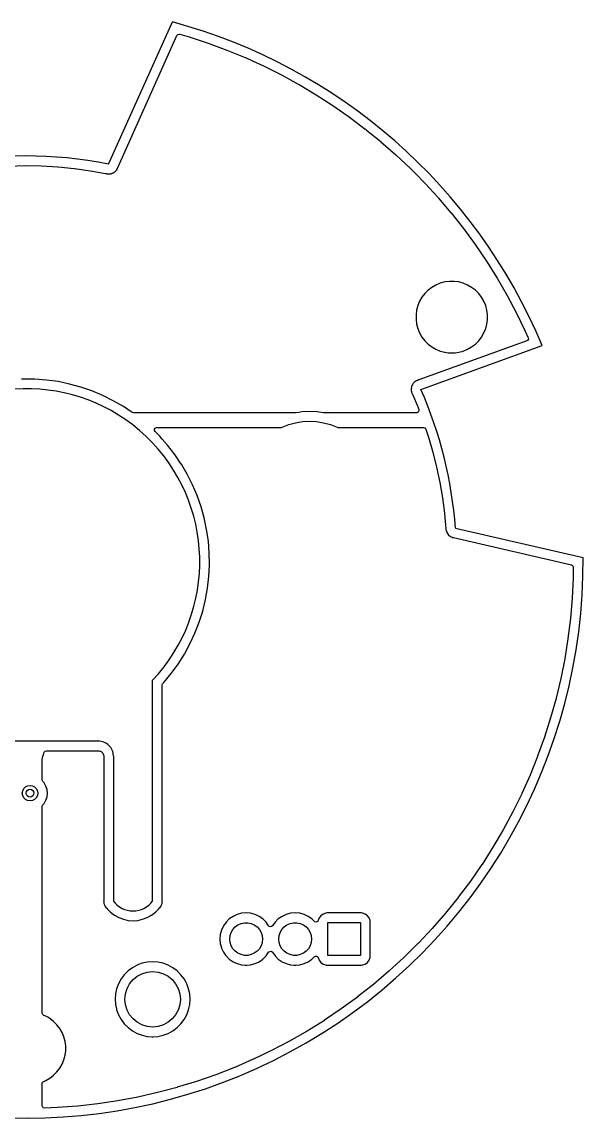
# Model space of a CAD drawing. Extents: x 120.6 to 178.3, y -99.9 to -43.1.
# Drawn here: x 149.2 to 178.3, y -99.9 to -43.1 of the extents above; entities that cross this region are included whole.
import ezdxf

# ---------------------------------------------------------------- set-up
doc = ezdxf.new("R2010")
doc.units = 0
doc.layers.add('BLACK', color=7, linetype='CONTINUOUS')

msp = doc.modelspace()

# ---------------------------------------------------------------- linework, layer by layer
at = {"layer": 'BLACK', "linetype": 'CONTINUOUS'}
for p, q in [((153.678164, -50.50628), (156.980164, -43.14028)), ((154.162919, -50.648449), (157.214909, -43.840165)), ((157.214909, -43.840165), (157.260292, -43.787046)), ((157.260292, -43.787046), (157.327193, -43.766894)), ((157.327193, -43.766894), (157.362503, -43.771771)), ((157.362503, -43.771771), (157.84275, -43.910654)), ((157.84275, -43.910654), (157.847006, -43.911969)), ((157.847006, -43.911969), (158.826574, -44.234354)), ((158.826574, -44.234354), (158.830835, -44.235842)), ((158.830835, -44.235842), (159.798015, -44.593696)), ((159.798015, -44.593696), (159.802186, -44.595326)), ((159.802186, -44.595326), (160.755715, -44.988181)), ((160.755715, -44.988181), (160.759825, -44.989964)), ((160.759825, -44.989964), (161.161236, -45.172721)), ((161.161236, -45.172721), (161.698384, -45.417278)), ((161.698384, -45.417278), (161.702457, -45.419223)), ((161.702457, -45.419223), (162.624809, -45.880431)), ((162.624809, -45.880431), (162.628777, -45.882506)), ((162.628777, -45.882506), (163.533764, -46.37703)), ((163.533764, -46.37703), (163.537656, -46.379249)), ((163.537656, -46.379249), (164.424024, -46.906407)), ((164.424024, -46.906407), (164.427836, -46.908769)), ((164.427836, -46.908769), (165.294425, -47.46787)), ((165.294425, -47.46787), (165.298111, -47.470345)), ((165.298111, -47.470345), (165.860311, -47.862782)), ((165.860311, -47.862782), (166.14371, -48.060605)), ((166.14371, -48.060605), (166.147367, -48.063257)), ((166.147367, -48.063257), (166.217026, -48.115756)), ((166.217026, -48.115756), (166.97096, -48.683968)), ((166.97096, -48.683968), (166.974487, -48.686729)), ((166.974487, -48.686729), (167.036726, -48.737294)), ((167.036726, -48.737294), (167.774847, -49.336966)), ((167.774847, -49.336966), (167.778301, -49.339877)), ((167.778301, -49.339877), (168.554495, -50.018877)), ((168.554495, -50.018877), (168.55784, -50.021913)), ((168.55784, -50.021913), (169.308751, -50.728704)), ((148.509317, -50.59846), (149.353753, -50.577067)), ((149.353753, -50.577067), (149.358861, -50.577044)), ((149.358861, -50.577044), (150.203513, -50.590675)), ((150.203513, -50.590675), (150.208587, -50.590862)), ((150.208587, -50.590862), (151.05192, -50.639493)), ((151.05192, -50.639493), (151.056992, -50.63989)), ((151.056992, -50.63989), (151.897604, -50.723438)), ((151.897604, -50.723438), (151.902637, -50.724043)), ((151.902637, -50.724043), (152.7391, -50.842369)), ((152.7391, -50.842369), (152.744098, -50.843182)), ((152.744098, -50.843182), (153.514065, -50.984876)), ((153.514065, -50.984876), (153.527144, -50.988026)), ((153.527144, -50.988026), (153.533556, -50.989942)), ((153.533556, -50.989942), (153.533559, -50.989944)), ((153.533559, -50.989944), (153.558934, -50.994029)), ((153.558934, -50.994029), (153.585314, -50.998277)), ((153.585314, -50.998277), (153.590568, -50.999239)), ((153.590568, -50.999239), (153.603359, -51.001868)), ((153.603359, -51.001868), (153.641938, -51.009798)), ((153.641938, -51.009798), (153.641941, -51.009797)), ((153.641941, -51.009797), (153.641942, -51.009798)), ((153.641942, -51.009798), (153.650052, -51.010382)), ((153.650052, -51.010382), (153.650043, -51.010499)), ((153.650043, -51.010499), (153.655535, -51.010775)), ((153.655535, -51.010775), (153.655539, -51.010657)), ((153.655539, -51.010657), (153.66366, -51.010889)), ((153.66366, -51.010889), (153.663668, -51.010891)), ((153.663668, -51.010891), (153.715839, -51.00554)), ((153.715839, -51.00554), (153.721118, -51.005113)), ((153.721118, -51.005113), (153.773492, -51.002017)), ((153.773492, -51.002017), (153.773494, -51.002016)), ((153.773494, -51.002016), (153.773497, -51.002016)), ((153.773497, -51.002016), (153.781478, -51.000482)), ((153.781478, -51.000482), (153.7815, -51.000597)), ((153.7815, -51.000597), (153.786884, -50.99944)), ((153.786857, -50.999326), (153.794756, -50.997449)), ((153.786884, -50.99944), (153.786857, -50.999326)), ((153.794756, -50.997449), (153.794764, -50.997449)), ((153.794764, -50.997449), (153.843778, -50.978775)), ((153.843778, -50.978775), (153.848774, -50.976994)), ((153.848774, -50.976994), (153.89855, -50.960452)), ((153.89855, -50.960452), (153.898558, -50.960446)), ((153.898558, -50.960446), (153.90586, -50.956904)), ((153.90586, -50.956904), (153.905911, -50.95701)), ((153.905911, -50.95701), (153.910818, -50.954497)), ((153.910763, -50.954394), (153.917908, -50.950536)), ((153.910818, -50.954497), (153.910763, -50.954394)), ((153.917908, -50.950536), (153.917915, -50.950534)), ((153.917915, -50.950534), (153.960431, -50.919807)), ((153.960431, -50.919807), (153.964788, -50.916799)), ((153.964788, -50.916799), (153.995819, -50.89635)), ((153.995819, -50.89635), (154.008585, -50.887939)), ((154.008585, -50.887939), (154.008586, -50.887937)), ((154.008586, -50.887937), (154.008589, -50.887936)), ((154.008589, -50.887936), (154.00859, -50.887933)), ((154.00859, -50.887933), (154.014729, -50.882619)), ((154.014729, -50.882619), (154.014806, -50.882708)), ((154.014806, -50.882708), (154.018899, -50.879007)), ((154.018818, -50.878922), (154.024722, -50.873347)), ((154.018899, -50.879007), (154.018818, -50.878922)), ((154.024722, -50.873347), (154.024727, -50.873344)), ((154.024727, -50.873344), (154.057844, -50.832658)), ((154.057844, -50.832658), (154.061263, -50.828639)), ((154.061263, -50.828639), (154.09611, -50.789412)), ((154.09611, -50.789412), (154.096112, -50.789406)), ((154.096112, -50.789406), (154.100669, -50.782682)), ((154.100669, -50.782682), (154.100766, -50.782748)), ((154.100766, -50.782748), (154.103755, -50.778125)), ((154.103654, -50.778063), (154.107914, -50.771147)), ((154.103755, -50.778125), (154.103654, -50.778063)), ((154.107914, -50.771147), (154.107921, -50.77114)), ((154.107921, -50.77114), (154.129393, -50.723237)), ((154.129393, -50.723237), (154.131626, -50.718531)), ((154.131626, -50.718531), (154.155149, -50.671592)), ((154.155149, -50.671592), (154.15515, -50.671589)), ((154.15515, -50.671589), (154.157812, -50.663909)), ((154.157812, -50.663909), (154.157921, -50.663946)), ((154.157921, -50.663946), (154.162919, -50.648449)), ((169.308751, -50.728704), (169.311984, -50.73186)), ((169.311984, -50.73186), (169.618903, -51.042592)), ((169.618903, -51.042592), (170.026962, -51.455722)), ((170.026962, -51.455722), (170.036666, -51.465546)), ((170.036666, -51.465546), (170.039774, -51.468809)), ((170.039774, -51.468809), (170.074233, -51.506338)), ((170.074233, -51.506338), (170.737244, -52.228399)), ((170.737244, -52.228399), (170.74023, -52.231772)), ((170.74023, -52.231772), (170.76558, -52.261483)), ((170.76558, -52.261483), (171.409581, -53.016277)), ((171.409581, -53.016277), (171.41245, -53.019766)), ((171.41245, -53.019766), (172.05278, -53.828129)), ((172.05278, -53.828129), (172.05552, -53.831721)), ((172.05552, -53.831721), (172.665973, -54.662863)), ((172.665973, -54.662863), (172.66858, -54.666552)), ((172.66858, -54.666552), (173.248348, -55.519368)), ((173.248348, -55.519368), (173.250788, -55.523101)), ((173.250788, -55.523101), (173.799164, -56.396561)), ((170.853895, -56.663947), (170.629794, -56.756773)), ((171.088214, -56.601161), (170.853895, -56.663947)), ((171.328711, -56.5695), (171.088214, -56.601161)), ((171.328712, -56.5695), (171.328711, -56.5695)), ((171.571288, -56.5695), (171.328712, -56.5695)), ((171.571289, -56.5695), (171.571288, -56.5695)), ((171.811785, -56.601161), (171.571289, -56.5695)), ((172.046104, -56.663947), (171.811785, -56.601161)), ((172.270205, -56.756773), (172.046104, -56.663947)), ((173.799164, -56.396561), (173.801474, -56.400395)), ((173.801474, -56.400395), (174.317347, -57.29269)), ((170.055733, -57.197263), (169.908067, -57.389706)), ((170.055739, -57.197256), (170.055733, -57.197263)), ((170.227256, -57.025739), (170.055739, -57.197256)), ((170.227263, -57.025733), (170.227256, -57.025739)), ((170.419706, -56.878067), (170.227263, -57.025733)), ((170.629785, -56.756777), (170.419706, -56.878067)), ((170.629794, -56.756773), (170.629785, -56.756777)), ((172.270212, -56.756776), (172.270205, -56.756773)), ((172.480289, -56.878064), (172.270212, -56.756776)), ((172.480292, -56.878066), (172.480289, -56.878064)), ((172.480293, -56.878067), (172.480292, -56.878066)), ((172.672736, -57.025733), (172.480293, -56.878067)), ((172.672743, -57.025739), (172.672736, -57.025733)), ((172.84426, -57.197256), (172.672743, -57.025739)), ((172.844265, -57.197262), (172.84426, -57.197256)), ((172.991936, -57.389711), (172.844265, -57.197262)), ((174.317347, -57.29269), (174.31762, -57.293161)), ((174.31762, -57.293161), (174.31981, -57.297113)), ((174.31981, -57.297113), (174.803096, -58.208092)), ((169.693947, -57.823895), (169.631161, -58.058214)), ((169.786773, -57.599794), (169.693947, -57.823895)), ((169.786777, -57.599785), (169.786773, -57.599794)), ((169.908067, -57.389706), (169.786777, -57.599785)), ((173.113224, -57.599788), (172.991936, -57.389711)), ((173.206054, -57.8239), (173.113224, -57.599788)), ((173.268838, -58.058211), (173.206054, -57.8239)), ((169.631161, -58.058214), (169.5995, -58.298711)), ((169.5995, -58.298711), (169.5995, -58.541288)), ((173.3005, -58.298712), (173.268838, -58.058211)), ((173.3005, -58.541288), (173.3005, -58.298712)), ((174.803096, -58.208092), (174.80514, -58.21212)), ((174.80514, -58.21212), (175.254928, -59.140108)), ((169.5995, -58.541288), (169.631161, -58.781785)), ((169.631161, -58.781785), (169.693947, -59.016104)), ((173.206054, -59.0161), (173.268838, -58.781789)), ((173.268838, -58.781789), (173.3005, -58.541288)), ((169.693947, -59.016104), (169.74701, -59.144209)), ((169.74701, -59.144209), (169.786776, -59.240212)), ((169.786776, -59.240212), (169.908064, -59.450289)), ((169.908064, -59.450289), (169.908066, -59.450292)), ((169.908066, -59.450292), (169.908067, -59.450293)), ((169.908067, -59.450293), (170.055733, -59.642736)), ((172.844265, -59.642738), (172.991936, -59.450289)), ((172.991936, -59.450289), (173.113224, -59.240212)), ((173.113224, -59.240212), (173.206054, -59.0161)), ((175.254928, -59.140108), (175.256824, -59.144209)), ((175.256824, -59.144209), (175.407269, -59.485772)), ((175.416277, -59.555058), (175.386397, -59.618216)), ((175.407269, -59.485772), (175.416277, -59.555058)), ((175.335789, -59.652426), (169.739456, -61.667036)), ((169.851415, -62.158676), (176.135051, -59.896645)), ((170.055733, -59.642736), (170.055739, -59.642743)), ((170.055739, -59.642743), (170.227256, -59.81426)), ((170.227256, -59.81426), (170.227262, -59.814265)), ((170.227262, -59.814265), (170.419711, -59.961936)), ((170.419711, -59.961936), (170.629788, -60.083224)), ((170.629788, -60.083224), (170.8539, -60.176054)), ((172.0461, -60.176054), (172.270212, -60.083224)), ((172.270212, -60.083224), (172.480289, -59.961936)), ((172.480289, -59.961936), (172.672738, -59.814265)), ((172.672738, -59.814265), (172.844265, -59.642738)), ((175.386397, -59.618216), (175.335789, -59.652426)), ((170.8539, -60.176054), (171.088211, -60.238838)), ((171.088211, -60.238838), (171.268586, -60.262584)), ((171.268586, -60.262584), (171.328711, -60.2705)), ((171.328711, -60.2705), (171.328712, -60.2705)), ((171.328712, -60.2705), (171.571289, -60.2705)), ((171.571289, -60.2705), (171.619388, -60.264167)), ((171.619388, -60.264167), (171.811789, -60.238838)), ((171.811789, -60.238838), (172.0461, -60.176054)), ((149.239093, -61.624693), (149.16555, -61.628709)), ((149.239112, -61.624692), (149.239093, -61.624693)), ((149.847467, -61.630667), (149.239112, -61.624692)), ((150.454186, -61.675768), (149.847467, -61.630667)), ((151.056732, -61.759806), (150.454186, -61.675768)), ((151.652651, -61.882439), (151.056732, -61.759806)), ((169.487628, -61.808674), (169.46085, -61.845002)), ((169.490482, -61.806395), (169.487628, -61.808674)), ((169.491317, -61.805727), (169.490482, -61.806395)), ((169.508635, -61.788884), (169.491317, -61.805727)), ((169.510709, -61.786431), (169.508635, -61.788884)), ((169.511677, -61.785285), (169.510709, -61.786431)), ((169.548729, -61.759535), (169.511677, -61.785285)), ((169.555331, -61.754614), (169.548729, -61.759535)), ((169.590609, -61.726446), (169.555331, -61.754614)), ((169.590618, -61.72644), (169.590609, -61.726446)), ((169.594937, -61.724553), (169.590618, -61.72644)), ((169.616022, -61.712768), (169.594937, -61.724553)), ((169.619891, -61.710079), (169.616022, -61.712768)), ((169.619898, -61.710075), (169.619891, -61.710079)), ((169.662356, -61.694791), (169.619898, -61.710075)), ((169.670007, -61.691746), (169.662356, -61.694791)), ((169.711363, -61.673674), (169.670007, -61.691746)), ((169.711371, -61.673671), (169.711363, -61.673674)), ((169.716019, -61.672968), (169.711371, -61.673671)), ((169.739456, -61.667036), (169.716019, -61.672968)), ((151.652669, -61.882443), (151.652651, -61.882439)), ((152.239417, -62.043147), (151.652669, -61.882443)), ((152.239456, -62.043159), (152.239417, -62.043147)), ((152.814684, -62.24129), (152.239456, -62.043159)), ((152.814686, -62.241291), (152.814684, -62.24129)), ((153.375964, -62.476015), (152.814686, -62.241291)), ((169.347215, -62.163729), (169.346689, -62.16842)), ((169.346689, -62.16842), (169.34669, -62.168424)), ((169.34669, -62.168424), (169.353445, -62.213059)), ((169.355148, -62.090467), (169.347157, -62.134878)), ((169.347157, -62.134878), (169.347551, -62.139578)), ((169.347551, -62.139578), (169.347215, -62.163729)), ((169.353445, -62.213059), (169.354406, -62.221242)), ((169.354406, -62.221242), (169.358179, -62.266198)), ((169.356336, -62.082322), (169.355148, -62.090467)), ((169.361365, -62.037457), (169.356336, -62.082322)), ((169.358179, -62.266198), (169.35818, -62.266202)), ((169.35818, -62.266202), (169.359776, -62.270635)), ((169.359776, -62.270635), (169.365705, -62.29406)), ((169.363086, -62.033063), (169.361365, -62.037454)), ((169.361365, -62.037454), (169.361365, -62.037457)), ((169.369662, -62.009821), (169.363086, -62.033063)), ((169.365705, -62.29406), (169.366411, -62.298723)), ((169.366411, -62.298723), (169.366413, -62.298729)), ((169.366413, -62.298729), (169.366414, -62.29873)), ((169.366414, -62.29873), (169.384478, -62.340065)), ((169.370497, -62.005181), (169.369662, -62.009821)), ((169.389713, -61.964348), (169.370497, -62.005181)), ((169.384478, -62.340065), (169.387525, -62.347718)), ((169.387525, -62.347718), (169.402817, -62.390197)), ((169.39297, -61.956784), (169.389713, -61.964348)), ((169.409437, -61.914753), (169.39297, -61.956784)), ((169.402817, -62.390197), (169.402818, -62.390199)), ((169.402818, -62.390199), (169.402819, -62.3902)), ((169.402819, -62.3902), (169.404347, -62.393162)), ((169.404347, -62.393162), (169.415089, -62.412808)), ((169.412229, -61.910966), (169.409437, -61.914753)), ((169.424608, -61.890199), (169.412229, -61.910966)), ((169.426612, -61.88594), (169.424608, -61.890199)), ((169.426614, -61.885936), (169.426612, -61.88594)), ((169.455747, -61.851464), (169.426614, -61.885936)), ((169.46085, -61.845002), (169.455747, -61.851464)), ((153.920991, -62.746366), (153.375964, -62.476015)), ((154.447498, -63.051221), (153.920991, -62.746366)), ((169.415089, -62.412808), (169.701651, -63.103169)), ((154.897607, -63.35209), (154.447498, -63.051221)), ((154.899477, -63.353315), (154.897607, -63.35209)), ((154.966516, -63.373), (154.899477, -63.353315)), ((163.351673, -63.373), (154.966516, -63.373)), ((163.369865, -63.371658), (163.351673, -63.373)), ((163.523256, -63.348905), (163.369865, -63.371658)), ((163.6914, -63.323963), (163.523256, -63.348905)), ((163.691403, -63.323962), (163.6914, -63.323963)), ((163.691409, -63.323962), (163.691403, -63.323962)), ((164.084, -63.304675), (163.691409, -63.323962)), ((164.476591, -63.323962), (164.084, -63.304675)), ((164.476597, -63.323962), (164.476591, -63.323962)), ((164.476599, -63.323963), (164.476597, -63.323962)), ((164.562734, -63.33674), (164.476599, -63.323963)), ((164.798134, -63.371658), (164.562734, -63.33674)), ((164.816327, -63.373), (164.798134, -63.371658)), ((169.623711, -63.373), (164.816327, -63.373)), ((169.649987, -63.370184), (169.623711, -63.373)), ((169.711333, -63.33674), (169.649987, -63.370184)), ((169.701651, -63.103169), (169.703336, -63.107452)), ((169.703336, -63.107452), (169.739922, -63.205745)), ((169.744859, -63.27544), (169.711333, -63.33674)), ((169.739922, -63.205745), (169.744859, -63.27544)), ((162.660422, -64.112591), (163.002441, -63.981302)), ((163.002441, -63.981302), (163.356309, -63.886483)), ((163.356309, -63.886483), (163.71815, -63.829173)), ((163.71815, -63.829173), (164.084, -63.81)), ((164.084, -63.81), (164.44985, -63.829173)), ((164.44985, -63.829173), (164.811691, -63.886483)), ((164.811691, -63.886483), (165.165559, -63.981302)), ((165.165559, -63.981302), (165.507578, -64.112591)), ((156.049431, -64.285726), (156.054204, -64.21602)), ((156.083103, -64.346947), (156.049431, -64.285726)), ((156.054204, -64.21602), (156.095905, -64.159959)), ((156.326, -64.588371), (156.083103, -64.346947)), ((156.095905, -64.159959), (156.161295, -64.135343)), ((156.161295, -64.135343), (156.170517, -64.135)), ((156.170517, -64.135), (162.616442, -64.135)), ((156.326036, -64.58841), (156.326, -64.588371)), ((156.457249, -64.736795), (156.326036, -64.58841)), ((162.616442, -64.135), (162.660422, -64.112591)), ((165.507578, -64.112591), (165.551558, -64.135)), ((165.551558, -64.135), (169.984814, -64.135)), ((169.984814, -64.135), (170.051853, -64.154685)), ((170.051853, -64.154685), (170.097608, -64.207489)), ((170.097608, -64.207489), (170.102551, -64.220088)), ((170.102551, -64.220088), (170.237161, -64.627383)), ((170.237161, -64.627383), (170.238524, -64.63178)), ((170.238524, -64.63178), (170.462121, -65.40334)), ((156.729036, -65.044151), (156.457249, -64.736795)), ((156.729045, -65.044162), (156.729036, -65.044151)), ((156.729047, -65.044165), (156.729045, -65.044162)), ((157.101886, -65.52488), (156.729047, -65.044165)), ((157.101893, -65.524891), (157.101886, -65.52488)), ((157.1019, -65.524899), (157.101893, -65.524891)), ((157.101908, -65.524911), (157.1019, -65.524899)), ((157.443042, -66.028605), (157.101908, -65.524911)), ((170.462121, -65.40334), (170.46332, -65.407784)), ((170.46332, -65.407784), (170.65813, -66.187126)), ((157.443056, -66.028628), (157.443042, -66.028605)), ((157.443063, -66.028638), (157.443056, -66.028628)), ((157.536121, -66.187126), (157.443063, -66.028638)), ((157.751106, -66.553269), (157.536121, -66.187126)), ((170.65813, -66.187126), (170.659163, -66.191612)), ((170.659163, -66.191612), (170.824909, -66.977633)), ((157.751109, -66.553276), (157.751106, -66.553269)), ((157.751113, -66.553282), (157.751109, -66.553276)), ((158.024772, -67.096658), (157.751113, -66.553282)), ((158.262906, -67.656513), (158.024772, -67.096658)), ((170.824909, -66.977633), (170.825775, -66.982154)), ((170.825775, -66.982154), (170.962236, -67.773807)), ((158.46453, -68.230528), (158.262906, -67.656513)), ((170.962236, -67.773807), (170.962933, -67.778357)), ((170.962933, -67.778357), (171.06991, -68.57448)), ((158.628807, -68.816326), (158.46453, -68.230528)), ((171.06991, -68.57448), (171.070439, -68.579053)), ((171.070439, -68.579053), (171.146931, -69.369684)), ((158.755058, -69.411479), (158.628807, -68.816326)), ((158.842759, -70.013521), (158.755058, -69.411479)), ((171.146931, -69.369684), (171.147431, -69.377292)), ((171.147431, -69.377292), (171.149111, -69.425337)), ((171.149111, -69.425337), (171.150453, -69.433356)), ((171.150453, -69.433356), (171.150333, -69.433376)), ((171.150333, -69.433376), (171.151344, -69.43871)), ((171.151344, -69.43871), (171.151463, -69.438685)), ((171.151463, -69.438685), (171.153146, -69.44663)), ((171.153146, -69.44663), (171.153147, -69.446635)), ((171.153147, -69.446635), (171.153148, -69.446637)), ((171.153148, -69.446637), (171.170645, -69.496153)), ((171.170645, -69.496153), (171.17231, -69.501208)), ((171.17231, -69.501208), (171.187643, -69.551354)), ((171.187643, -69.551354), (171.191015, -69.558751)), ((171.191015, -69.558751), (171.190902, -69.558802)), ((171.190902, -69.558802), (171.193265, -69.563703)), ((171.193265, -69.563703), (171.193373, -69.563649)), ((171.193373, -69.563649), (171.197057, -69.570892)), ((171.197057, -69.570892), (171.226759, -69.614168)), ((171.226759, -69.614168), (171.229676, -69.61862)), ((171.229676, -69.61862), (171.257484, -69.663117)), ((171.257484, -69.663117), (171.262655, -69.66939)), ((171.262655, -69.66939), (171.262561, -69.669467)), ((171.262561, -69.669467), (171.266104, -69.673581)), ((171.266104, -69.673581), (171.266194, -69.673501)), ((171.266194, -69.673501), (171.271629, -69.679545)), ((171.271629, -69.679545), (171.311515, -69.713656)), ((171.311515, -69.713656), (171.315487, -69.717202)), ((171.315487, -69.717202), (171.353868, -69.752991)), ((171.353868, -69.752991), (171.353869, -69.752991)), ((171.353869, -69.752991), (171.353872, -69.752994)), ((171.353872, -69.752994), (171.360484, -69.75771)), ((171.360484, -69.75771), (171.360412, -69.75781)), ((171.360412, -69.75781), (171.3649, -69.760868)), ((171.3649, -69.760868), (171.364967, -69.760766)), ((171.364967, -69.760766), (171.371778, -69.765195)), ((171.371778, -69.765195), (171.419133, -69.78782)), ((171.647004, -69.342), (178.251007, -70.866411)), ((158.891546, -70.619957), (158.842759, -70.013521)), ((171.419133, -69.78782), (171.423889, -69.790219)), ((171.423889, -69.790219), (171.470229, -69.814857)), ((171.470229, -69.814857), (171.477842, -69.817703)), ((171.477842, -69.817703), (171.477798, -69.817818)), ((171.477798, -69.817818), (171.48293, -69.819611)), ((171.48293, -69.819611), (171.482969, -69.819494)), ((171.482969, -69.819494), (171.490686, -69.822006)), ((171.490686, -69.822006), (171.490691, -69.822009)), ((171.490691, -69.822009), (171.542272, -69.831604)), ((171.542272, -69.831604), (171.542293, -69.831608)), ((171.542293, -69.831608), (171.547505, -69.832693)), ((171.547505, -69.832693), (177.648819, -71.241067)), ((158.901218, -71.228277), (158.891546, -70.619957)), ((158.871734, -71.835958), (158.899509, -71.263512)), ((158.899509, -71.263512), (158.901217, -71.228301)), ((158.901217, -71.228297), (158.901218, -71.228277)), ((158.901217, -71.228301), (158.901217, -71.228297)), ((177.648819, -71.241067), (177.709713, -71.275326)), ((177.709713, -71.275326), (177.742419, -71.337068)), ((177.744921, -71.363297), (177.738623, -71.918405)), ((177.742419, -71.337068), (177.744921, -71.363297)), ((158.803217, -72.440484), (158.871734, -71.835958)), ((177.738485, -71.923007), (177.687792, -72.9679)), ((177.738623, -71.918405), (177.738485, -71.923007)), ((158.695951, -73.039347), (158.803217, -72.440484)), ((158.570465, -73.548568), (158.695947, -73.039364)), ((158.695947, -73.039364), (158.695951, -73.039347)), ((177.687484, -72.972493), (177.598035, -74.01482)), ((177.687792, -72.9679), (177.687484, -72.972493)), ((158.367106, -74.210208), (158.550379, -73.630073)), ((158.550379, -73.630073), (158.570465, -73.548568)), ((158.146889, -74.777351), (158.367106, -74.210208)), ((177.597556, -74.019399), (177.469481, -75.057651)), ((177.598035, -74.01482), (177.597556, -74.019399)), ((157.890643, -75.329151), (158.146889, -74.777351)), ((157.599428, -75.863323), (157.890643, -75.329151)), ((177.468833, -75.062209), (177.302301, -76.095014)), ((177.469481, -75.057651), (177.468833, -75.062209)), ((157.274451, -76.377654), (157.599428, -75.863323)), ((156.917059, -76.870012), (157.274451, -76.377654)), ((177.301484, -76.099545), (177.096725, -77.125464)), ((177.302301, -76.095014), (177.301484, -76.099545)), ((156.528731, -77.338358), (156.917059, -76.870012)), ((177.09574, -77.129961), (176.853045, -78.147548)), ((177.096725, -77.125464), (177.09574, -77.129961)), ((155.956, -88.646), (155.956, -77.216)), ((156.4565, -77.464163), (156.476185, -77.397124)), ((156.4565, -88.601618), (156.4565, -77.464163)), ((156.476185, -77.397124), (156.490324, -77.37905)), ((156.490324, -77.37905), (156.528731, -77.338358)), ((176.851894, -78.152006), (176.571587, -79.159903)), ((176.853045, -78.147548), (176.851894, -78.152006)), ((176.570271, -79.164315), (176.252752, -80.161082)), ((176.571587, -79.159903), (176.570271, -79.164315)), ((153.133691, -80.372592), (146.052891, -80.372592)), ((176.251274, -80.165442), (175.896954, -81.149784)), ((176.252752, -80.161082), (176.251274, -80.165442)), ((150.263757, -81.165824), (150.313577, -81.001586)), ((150.313577, -81.001586), (150.322873, -80.979145)), ((150.322873, -80.979145), (150.344526, -80.938635)), ((150.344526, -80.938635), (150.393487, -80.888794)), ((150.393487, -80.888794), (150.453882, -80.873092)), ((150.453882, -80.873092), (153.063247, -80.873092)), ((153.063247, -80.873092), (153.078309, -80.87479)), ((153.078309, -80.87479), (153.078343, -80.874434)), ((153.078343, -80.874434), (153.086429, -80.875193)), ((153.086429, -80.875193), (153.086438, -80.875195)), ((153.086438, -80.875195), (153.140691, -80.873178)), ((153.140691, -80.873178), (153.145298, -80.873092)), ((153.145298, -80.873092), (153.147382, -80.873092)), ((153.147382, -80.873092), (153.162671, -80.874038)), ((153.162671, -80.874038), (153.171975, -80.875194)), ((153.171975, -80.875194), (153.215431, -80.880594)), ((153.215431, -80.880594), (153.253536, -80.891733)), ((153.253536, -80.891733), (153.292818, -80.910477)), ((153.292818, -80.910477), (153.325452, -80.933093)), ((153.325452, -80.933093), (153.35679, -80.963287)), ((153.35679, -80.963287), (153.380602, -80.995056)), ((153.380602, -80.995056), (153.400791, -81.033607)), ((153.400791, -81.033607), (153.413342, -81.071275)), ((153.413342, -81.071275), (153.421899, -81.124015)), ((153.421899, -81.124015), (153.4235, -81.143874)), ((150.241, -81.378684), (150.241597, -81.36653)), ((150.241, -82.369862), (150.241, -81.378684)), ((150.241597, -81.36653), (150.259018, -81.189648)), ((150.259018, -81.189648), (150.263757, -81.165824)), ((153.4235, -81.143874), (153.4235, -88.601618)), ((153.924, -81.134066), (153.924, -88.646)), ((175.895314, -81.154086), (175.504715, -82.124557)), ((175.896954, -81.149784), (175.895314, -81.154086)), ((175.502917, -82.128795), (175.07656, -83.084101)), ((175.504715, -82.124557), (175.502917, -82.128795)), ((149.225577, -82.934393), (149.282393, -82.822886)), ((149.282393, -82.822886), (149.370886, -82.734393)), ((149.370886, -82.734393), (149.482393, -82.677577)), ((149.482393, -82.677577), (149.606, -82.658)), ((149.606, -82.658), (149.729607, -82.677577)), ((149.729607, -82.677577), (149.841114, -82.734393)), ((149.841114, -82.734393), (149.929607, -82.822886)), ((149.929607, -82.822886), (149.986423, -82.934393)), ((150.24262, -82.389842), (150.241, -82.369862)), ((150.27285, -82.452834), (150.24262, -82.389842)), ((150.338529, -82.525778), (150.27285, -82.452834)), ((150.338533, -82.525784), (150.338529, -82.525778)), ((150.433179, -82.689716), (150.338533, -82.525784)), ((150.491674, -82.869744), (150.433179, -82.689716)), ((149.206, -83.058), (149.225577, -82.934393)), ((149.225577, -83.181607), (149.206, -83.058)), ((149.282393, -83.293114), (149.225577, -83.181607)), ((149.370886, -83.381607), (149.282393, -83.293114)), ((149.482393, -83.438423), (149.370886, -83.381607)), ((149.841114, -83.381607), (149.729607, -83.438423)), ((149.929607, -83.293114), (149.841114, -83.381607)), ((149.986423, -83.181607), (149.929607, -83.293114)), ((149.986423, -82.934393), (150.006, -83.058)), ((150.006, -83.058), (149.986423, -83.181607)), ((150.433179, -83.426284), (150.491674, -83.246256)), ((150.51146, -83.058), (150.491674, -82.869744)), ((150.491674, -83.246256), (150.51146, -83.058)), ((175.074606, -83.08827), (174.613078, -84.027096)), ((175.07656, -83.084101), (175.074606, -83.08827)), ((149.606, -83.458), (149.482393, -83.438423)), ((149.729607, -83.438423), (149.606, -83.458)), ((150.241, -83.746136), (150.260685, -83.679097)), ((150.241, -90.608249), (150.241, -83.746136)), ((150.260685, -83.679097), (150.27285, -83.663164)), ((150.27285, -83.663164), (150.338533, -83.590216)), ((150.338533, -83.590216), (150.433179, -83.426284)), ((174.610971, -84.031189), (174.114904, -84.952248)), ((174.613078, -84.027096), (174.610971, -84.031189)), ((174.112646, -84.95626), (173.582736, -85.858258)), ((174.114904, -84.952248), (174.112646, -84.95626)), ((173.580331, -85.862183), (173.0173, -86.743896)), ((173.582736, -85.858258), (173.580331, -85.862183)), ((173.01475, -86.74773), (172.419379, -87.607926)), ((173.0173, -86.743896), (173.01475, -86.74773)), ((172.416689, -87.611662), (171.789812, -88.449148)), ((172.419379, -87.607926), (172.416689, -87.611662)), ((171.786986, -88.452782), (171.129417, -89.266464)), ((171.789812, -88.449148), (171.786986, -88.452782)), ((153.422254, -88.619153), (153.419212, -88.640447)), ((153.419212, -88.640447), (153.42261, -88.668651)), ((153.4235, -88.601618), (153.422254, -88.619153)), ((153.42261, -88.668651), (153.4235, -88.683483)), ((153.4235, -88.683483), (153.4235, -88.711896)), ((153.4235, -88.711896), (153.429067, -88.732673)), ((153.429067, -88.732673), (153.4324, -88.749926)), ((153.4324, -88.749926), (153.434973, -88.771278)), ((153.434973, -88.771278), (153.434974, -88.771284)), ((153.434974, -88.771284), (153.434975, -88.771286)), ((153.434975, -88.771286), (153.445559, -88.797656)), ((153.445559, -88.797656), (153.450251, -88.811733)), ((153.450251, -88.811733), (153.450256, -88.811748)), ((153.450256, -88.811748), (153.457608, -88.839188)), ((153.457608, -88.839188), (153.468364, -88.857817)), ((153.468364, -88.857817), (153.47605, -88.87362)), ((153.47605, -88.87362), (153.484066, -88.893588)), ((153.484066, -88.893588), (153.501107, -88.91631)), ((153.501107, -88.91631), (153.509292, -88.928706)), ((153.509292, -88.928706), (153.516804, -88.941717)), ((153.516804, -88.941717), (153.5235, -88.953314)), ((153.5235, -88.953314), (153.523501, -88.953315)), ((153.523501, -88.953315), (153.523502, -88.953316)), ((153.523502, -88.953316), (153.538693, -88.968507)), ((153.538693, -88.968507), (153.550212, -88.981788)), ((153.550212, -88.981788), (153.599496, -89.04751)), ((153.599496, -89.04751), (153.778539, -89.22628)), ((156.101461, -89.22628), (156.280504, -89.04751)), ((156.280504, -89.04751), (156.329782, -88.981793)), ((156.329782, -88.981793), (156.341309, -88.968504)), ((156.341309, -88.968504), (156.356499, -88.953315)), ((156.356499, -88.953315), (156.370703, -88.928712)), ((156.370703, -88.928712), (156.378883, -88.91632)), ((156.378883, -88.91632), (156.395935, -88.893586)), ((156.395935, -88.893586), (156.403949, -88.873618)), ((156.403949, -88.873618), (156.411634, -88.857817)), ((156.411634, -88.857817), (156.422392, -88.839186)), ((156.422392, -88.839186), (156.429745, -88.81174)), ((156.429745, -88.81174), (156.434438, -88.797659)), ((156.434438, -88.797659), (156.445025, -88.771286)), ((156.445025, -88.771286), (156.447596, -88.749939)), ((156.447596, -88.749939), (156.450932, -88.732668)), ((156.450932, -88.732668), (156.4565, -88.711891)), ((156.457746, -88.619153), (156.4565, -88.601618)), ((156.4565, -88.683483), (156.45739, -88.668651)), ((156.4565, -88.711891), (156.4565, -88.683483)), ((156.45739, -88.668651), (156.460788, -88.640448)), ((156.460788, -88.640448), (156.457746, -88.619153)), ((153.778539, -89.22628), (153.98118, -89.377777)), ((153.98118, -89.377777), (154.203301, -89.498925)), ((154.203301, -89.498925), (154.440385, -89.587259)), ((154.440385, -89.587259), (154.440386, -89.587259)), ((154.440386, -89.587259), (154.440391, -89.587261)), ((154.440391, -89.587261), (154.687632, -89.640991)), ((154.687632, -89.640991), (154.94, -89.659023)), ((154.94, -89.659023), (155.192368, -89.640991)), ((155.192368, -89.640991), (155.439609, -89.587261)), ((155.439609, -89.587261), (155.676699, -89.498925)), ((155.676699, -89.498925), (155.89882, -89.377777)), ((155.89882, -89.377777), (156.101461, -89.22628)), ((159.925837, -89.569755), (159.758745, -89.736847)), ((160.119409, -89.434215), (159.925837, -89.569755)), ((160.119411, -89.434214), (160.119409, -89.434215)), ((160.333575, -89.334348), (160.119411, -89.434214)), ((160.333584, -89.334344), (160.333575, -89.334348)), ((160.561826, -89.273188), (160.333584, -89.334344)), ((160.561836, -89.273186), (160.561826, -89.273188)), ((160.797239, -89.252591), (160.561836, -89.273186)), ((160.797241, -89.252591), (160.797239, -89.252591)), ((161.032643, -89.273186), (160.797241, -89.252591)), ((161.032653, -89.273188), (161.032643, -89.273186)), ((161.260895, -89.334344), (161.032653, -89.273188)), ((161.260899, -89.334346), (161.260895, -89.334344)), ((161.260903, -89.334347), (161.260899, -89.334346)), ((161.475068, -89.434214), (161.260903, -89.334347)), ((161.47507, -89.434215), (161.475068, -89.434214)), ((161.475074, -89.434217), (161.47507, -89.434215)), ((161.668635, -89.569751), (161.475074, -89.434217)), ((161.668642, -89.569756), (161.668635, -89.569751)), ((161.835734, -89.736847), (161.668642, -89.569756)), ((162.465837, -89.569755), (162.298745, -89.736847)), ((162.659409, -89.434215), (162.465837, -89.569755)), ((162.659411, -89.434214), (162.659409, -89.434215)), ((162.873575, -89.334348), (162.659411, -89.434214)), ((162.873584, -89.334344), (162.873575, -89.334348)), ((163.101826, -89.273188), (162.873584, -89.334344)), ((163.101836, -89.273186), (163.101826, -89.273188)), ((163.337239, -89.252591), (163.101836, -89.273186)), ((163.337241, -89.252591), (163.337239, -89.252591)), ((163.572643, -89.273186), (163.337241, -89.252591)), ((163.572653, -89.273188), (163.572643, -89.273186)), ((163.800895, -89.334344), (163.572653, -89.273188)), ((163.800899, -89.334346), (163.800895, -89.334344)), ((163.800903, -89.334347), (163.800899, -89.334346)), ((164.015068, -89.434214), (163.800903, -89.334347)), ((164.01507, -89.434215), (164.015068, -89.434214)), ((164.015074, -89.434217), (164.01507, -89.434215)), ((164.208635, -89.569751), (164.015074, -89.434217)), ((164.208642, -89.569756), (164.208635, -89.569751)), ((164.330566, -89.69168), (164.208642, -89.569756)), ((164.583443, -89.515919), (164.534429, -89.647333)), ((164.583446, -89.515914), (164.583443, -89.515919)), ((164.669692, -89.400705), (164.583446, -89.515914)), ((164.669695, -89.400702), (164.669692, -89.400705)), ((164.784904, -89.314456), (164.669695, -89.400702)), ((164.784911, -89.314452), (164.784904, -89.314456)), ((164.919756, -89.264158), (164.784911, -89.314452)), ((164.979363, -89.257751), (164.919756, -89.264158)), ((164.979369, -89.25775), (164.979363, -89.257751)), ((166.775104, -89.25775), (164.979369, -89.25775)), ((166.775113, -89.25775), (166.775104, -89.25775)), ((166.775121, -89.25775), (166.775113, -89.25775)), ((166.775123, -89.257751), (166.775121, -89.25775)), ((166.834723, -89.264158), (166.775123, -89.257751)), ((166.969568, -89.314452), (166.834722, -89.264158)), ((166.834722, -89.264158), (166.834723, -89.264158)), ((166.969575, -89.314456), (166.969568, -89.314452)), ((167.084784, -89.400702), (166.969575, -89.314456)), ((167.084787, -89.400705), (167.084784, -89.400702)), ((167.171033, -89.515914), (167.084787, -89.400705)), ((167.171037, -89.515921), (167.171033, -89.515914)), ((167.221331, -89.650766), (167.171037, -89.515921)), ((171.126457, -89.26999), (170.439171, -90.058661)), ((171.129417, -89.266464), (171.126457, -89.26999)), ((159.523334, -90.144594), (159.462178, -90.372836)), ((159.523338, -90.144585), (159.523334, -90.144594)), ((159.623204, -89.930421), (159.523338, -90.144585)), ((159.623205, -89.930419), (159.623204, -89.930421)), ((159.758745, -89.736847), (159.623205, -89.930419)), ((160.020726, -90.262524), (160.109576, -90.108633)), ((160.109576, -90.108633), (160.228479, -89.976577)), ((160.228479, -89.976577), (160.37224, -89.872128)), ((160.37224, -89.872128), (160.534576, -89.799852)), ((160.534576, -89.799852), (160.708391, -89.762906)), ((160.708391, -89.762906), (160.886089, -89.762906)), ((160.886089, -89.762906), (161.059904, -89.799852)), ((161.059904, -89.799852), (161.22224, -89.872128)), ((161.22224, -89.872128), (161.366001, -89.976577)), ((161.366001, -89.976577), (161.484904, -90.108633)), ((161.484904, -90.108633), (161.573754, -90.262524)), ((161.965665, -89.922408), (161.835734, -89.736847)), ((161.982385, -89.941704), (161.965665, -89.922408)), ((162.04474, -89.973227), (161.982385, -89.941704)), ((162.114238, -89.966033), (162.04474, -89.973227)), ((162.168815, -89.922408), (162.114238, -89.966033)), ((162.298745, -89.736847), (162.168815, -89.922408)), ((162.560726, -90.262524), (162.649576, -90.108633)), ((162.649576, -90.108633), (162.768479, -89.976577)), ((162.768479, -89.976577), (162.91224, -89.872128)), ((162.91224, -89.872128), (163.074576, -89.799852)), ((163.074576, -89.799852), (163.248391, -89.762906)), ((163.248391, -89.762906), (163.426089, -89.762906)), ((163.426089, -89.762906), (163.599904, -89.799852)), ((163.599904, -89.799852), (163.76224, -89.872128)), ((163.76224, -89.872128), (163.906001, -89.976577)), ((163.906001, -89.976577), (164.024904, -90.108633)), ((164.024904, -90.108633), (164.113754, -90.262524)), ((164.35882, -89.712831), (164.330566, -89.69168)), ((164.427093, -89.727683), (164.35882, -89.712831)), ((164.492557, -89.703266), (164.427093, -89.727683)), ((164.534429, -89.647333), (164.492557, -89.703266)), ((165.02724, -91.45825), (165.02724, -89.75825)), ((165.02724, -89.75825), (166.72724, -89.75825)), ((166.72724, -89.75825), (166.72724, -91.45825)), ((167.222539, -89.662007), (167.221331, -89.650766)), ((167.227739, -89.710378), (167.222539, -89.662007)), ((167.22774, -91.506123), (167.227739, -89.710378)), ((170.436082, -90.062076), (169.719974, -90.824709)), ((170.439171, -90.058661), (170.436082, -90.062076)), ((150.241, -93.725998), (150.241, -90.608249)), ((159.462176, -90.372846), (159.441581, -90.608249)), ((159.441581, -90.608249), (159.441581, -90.60825)), ((159.441581, -90.60825), (159.462176, -90.843653)), ((159.462178, -90.372836), (159.462176, -90.372846)), ((159.94724, -90.60825), (159.965815, -90.431525)), ((159.965815, -90.784975), (159.94724, -90.60825)), ((159.965815, -90.431525), (160.020726, -90.262524)), ((161.573754, -90.262524), (161.628665, -90.431525)), ((161.628665, -90.431525), (161.64724, -90.60825)), ((161.64724, -90.60825), (161.628665, -90.784975)), ((162.48724, -90.60825), (162.505815, -90.431525)), ((162.505815, -90.784975), (162.48724, -90.60825)), ((162.505815, -90.431525), (162.560726, -90.262524)), ((164.113754, -90.262524), (164.168665, -90.431525)), ((164.168665, -90.431525), (164.18724, -90.60825)), ((164.18724, -90.60825), (164.168665, -90.784975)), ((159.462176, -90.843653), (159.462178, -90.843663)), ((159.462178, -90.843663), (159.523334, -91.071905)), ((159.523334, -91.071905), (159.523336, -91.071909)), ((159.523336, -91.071909), (159.523337, -91.071913)), ((159.523337, -91.071913), (159.52724, -91.080282)), ((159.52724, -91.080282), (159.623205, -91.28608)), ((159.623205, -91.28608), (159.623207, -91.286084)), ((159.623207, -91.286084), (159.731521, -91.440771)), ((160.020726, -90.953976), (159.965815, -90.784975)), ((160.109576, -91.107867), (160.020726, -90.953976)), ((160.228479, -91.239923), (160.109576, -91.107867)), ((160.37224, -91.344372), (160.228479, -91.239923)), ((161.366001, -91.239923), (161.22224, -91.344372)), ((161.484904, -91.107867), (161.366001, -91.239923)), ((161.573754, -90.953976), (161.484904, -91.107867)), ((161.628665, -90.784975), (161.573754, -90.953976)), ((161.835735, -91.479651), (161.965665, -91.294092)), ((161.965665, -91.294092), (162.020242, -91.250467)), ((162.020242, -91.250467), (162.08974, -91.243273)), ((162.08974, -91.243273), (162.152095, -91.274796)), ((162.152095, -91.274796), (162.168815, -91.294092)), ((162.168815, -91.294092), (162.29874, -91.479645)), ((162.560726, -90.953976), (162.505815, -90.784975)), ((162.649576, -91.107867), (162.560726, -90.953976)), ((162.768479, -91.239923), (162.649576, -91.107867)), ((162.91224, -91.344372), (162.768479, -91.239923)), ((163.906001, -91.239923), (163.76224, -91.344372)), ((164.024904, -91.107867), (163.906001, -91.239923)), ((164.113754, -90.953976), (164.024904, -91.107867)), ((164.168665, -90.784975), (164.113754, -90.953976)), ((169.716761, -90.828006), (168.972837, -91.563531)), ((169.719974, -90.824709), (169.716761, -90.828006)), ((155.408794, -91.862386), (155.221916, -91.932087)), ((155.408797, -91.862385), (155.408794, -91.862386)), ((155.408801, -91.862384), (155.408797, -91.862385)), ((155.679575, -91.803481), (155.408801, -91.862384)), ((155.679582, -91.80348), (155.679575, -91.803481)), ((155.955999, -91.78371), (155.679582, -91.80348)), ((155.956001, -91.78371), (155.955999, -91.78371)), ((156.232417, -91.80348), (155.956001, -91.78371)), ((156.232424, -91.803481), (156.232417, -91.80348)), ((156.503198, -91.862384), (156.232424, -91.803481)), ((156.503199, -91.862384), (156.503198, -91.862384)), ((156.503206, -91.862386), (156.503199, -91.862384)), ((156.712301, -91.940374), (156.503206, -91.862386)), ((159.731521, -91.440771), (159.758745, -91.479651)), ((159.758745, -91.479651), (159.925839, -91.646745)), ((159.925839, -91.646745), (160.022624, -91.714515)), ((160.022624, -91.714515), (160.119405, -91.782282)), ((160.119405, -91.782282), (160.119407, -91.782283)), ((160.119407, -91.782283), (160.11941, -91.782285)), ((160.11941, -91.782285), (160.333577, -91.882153)), ((160.333577, -91.882153), (160.561832, -91.943313)), ((160.534576, -91.416648), (160.37224, -91.344372)), ((160.708391, -91.453594), (160.534576, -91.416648)), ((160.886089, -91.453594), (160.708391, -91.453594)), ((161.059904, -91.416648), (160.886089, -91.453594)), ((161.032648, -91.943313), (161.260903, -91.882153)), ((161.22224, -91.344372), (161.059904, -91.416648)), ((161.260903, -91.882153), (161.47507, -91.782285)), ((161.47507, -91.782285), (161.668641, -91.646745)), ((161.668641, -91.646745), (161.835735, -91.479651)), ((162.29874, -91.479645), (162.298745, -91.479651)), ((162.298745, -91.479651), (162.465839, -91.646745)), ((162.465839, -91.646745), (162.562624, -91.714515)), ((162.562624, -91.714515), (162.659405, -91.782282)), ((162.659405, -91.782282), (162.659407, -91.782283)), ((162.659407, -91.782283), (162.65941, -91.782285)), ((162.65941, -91.782285), (162.873577, -91.882153)), ((162.873577, -91.882153), (163.101832, -91.943313)), ((163.074576, -91.416648), (162.91224, -91.344372)), ((163.248391, -91.453594), (163.074576, -91.416648)), ((163.426089, -91.453594), (163.248391, -91.453594)), ((163.599904, -91.416648), (163.426089, -91.453594)), ((163.572648, -91.943313), (163.800903, -91.882153)), ((163.76224, -91.344372), (163.599904, -91.416648)), ((163.800903, -91.882153), (164.01507, -91.782285)), ((164.01507, -91.782285), (164.208641, -91.646745)), ((164.208641, -91.646745), (164.330569, -91.524816)), ((164.330569, -91.524816), (164.391888, -91.491334)), ((164.391888, -91.491334), (164.46158, -91.496318)), ((164.46158, -91.496318), (164.517514, -91.538189)), ((164.517514, -91.538189), (164.534429, -91.569167)), ((164.534429, -91.569167), (164.583442, -91.700578)), ((164.583442, -91.700578), (164.583446, -91.700585)), ((164.583446, -91.700585), (164.669692, -91.815794)), ((164.669692, -91.815794), (164.669695, -91.815797)), ((164.669695, -91.815797), (164.784904, -91.902043)), ((164.784904, -91.902043), (164.784911, -91.902047)), ((164.784911, -91.902047), (164.919757, -91.952341)), ((166.72724, -91.45825), (165.02724, -91.45825)), ((166.834723, -91.952341), (166.969571, -91.902046)), ((166.969571, -91.902046), (167.084786, -91.815796)), ((167.084786, -91.815796), (167.171036, -91.700581)), ((167.171036, -91.700581), (167.221331, -91.565733)), ((167.221331, -91.565733), (167.22774, -91.506123)), ((168.969504, -91.566706), (168.1988, -92.274098)), ((168.972837, -91.563531), (168.969504, -91.566706)), ((154.488108, -92.454078), (154.322043, -92.675916)), ((154.488124, -92.45406), (154.488108, -92.454078)), ((154.68406, -92.258124), (154.488124, -92.45406)), ((154.684078, -92.258108), (154.68406, -92.258124)), ((154.905916, -92.092043), (154.684078, -92.258108)), ((154.905924, -92.092038), (154.905916, -92.092043)), ((155.149138, -91.959233), (154.905924, -92.092038)), ((155.221916, -91.932087), (155.149138, -91.959233)), ((156.762862, -91.959233), (156.712301, -91.940374)), ((157.006075, -92.092038), (156.762861, -91.959233)), ((156.762861, -91.959233), (156.762862, -91.959233)), ((157.006083, -92.092043), (157.006075, -92.092038)), ((157.227921, -92.258108), (157.006083, -92.092043)), ((157.227939, -92.258124), (157.227921, -92.258108)), ((157.423875, -92.45406), (157.227939, -92.258124)), ((157.423891, -92.454078), (157.423875, -92.45406)), ((157.589956, -92.675916), (157.423891, -92.454078)), ((160.561832, -91.943313), (160.743794, -91.959233)), ((160.743794, -91.959233), (160.797239, -91.963909)), ((160.797239, -91.963909), (160.79724, -91.963909)), ((160.79724, -91.963909), (160.797241, -91.963909)), ((160.797241, -91.963909), (160.836474, -91.960476)), ((160.836474, -91.960476), (161.032648, -91.943313)), ((163.101832, -91.943313), (163.283794, -91.959233)), ((163.283794, -91.959233), (163.337239, -91.963909)), ((163.337239, -91.963909), (163.33724, -91.963909)), ((163.33724, -91.963909), (163.337241, -91.963909)), ((163.337241, -91.963909), (163.376474, -91.960476)), ((163.376474, -91.960476), (163.572648, -91.943313)), ((164.919757, -91.952341), (164.919756, -91.952341)), ((164.919756, -91.952341), (164.926684, -91.953085)), ((164.926684, -91.953085), (164.979367, -91.95875)), ((164.979367, -91.95875), (166.775112, -91.958749)), ((166.775112, -91.958749), (166.834723, -91.952341)), ((168.195351, -92.277148), (167.398897, -92.955463)), ((168.1988, -92.274098), (168.195351, -92.277148)), ((154.189231, -92.919144), (154.092386, -93.178794)), ((154.189233, -92.919138), (154.189231, -92.919144)), ((154.322038, -92.675924), (154.189233, -92.919138)), ((154.322043, -92.675916), (154.322038, -92.675924)), ((157.589961, -92.675924), (157.589956, -92.675916)), ((157.654865, -92.794788), (157.589961, -92.675924)), ((157.722769, -92.919144), (157.654865, -92.794788)), ((157.819614, -93.178794), (157.722769, -92.919144)), ((167.395337, -92.958382), (166.574285, -93.606636)), ((167.398897, -92.955463), (167.395337, -92.958382)), ((154.03348, -93.449582), (154.01371, -93.725998)), ((154.033481, -93.449575), (154.03348, -93.449582)), ((154.092384, -93.178801), (154.033481, -93.449575)), ((154.092385, -93.178797), (154.092384, -93.178801)), ((154.092386, -93.178794), (154.092385, -93.178797)), ((157.87852, -93.449583), (157.819614, -93.178794)), ((157.89829, -93.726), (157.87852, -93.449583)), ((166.570619, -93.609422), (165.726044, -94.226769)), ((166.574285, -93.606636), (166.570619, -93.609422)), ((150.241, -94.443204), (150.241, -93.725998)), ((154.01371, -93.725998), (154.01371, -93.726001)), ((154.01371, -93.726001), (154.03348, -94.002417)), ((154.03348, -94.002417), (154.033481, -94.002424)), ((154.033481, -94.002424), (154.08258, -94.228129)), ((157.819614, -94.273206), (157.87852, -94.002417)), ((157.87852, -94.002417), (157.89829, -93.726)), ((150.241079, -94.447629), (150.241, -94.443204)), ((150.263143, -94.513923), (150.241079, -94.447629)), ((150.317546, -94.557765), (150.263143, -94.513923)), ((150.426212, -94.602776), (150.317546, -94.557765)), ((150.426217, -94.602779), (150.426212, -94.602776)), ((150.426222, -94.602781), (150.426217, -94.602779)), ((150.520498, -94.657212), (150.426222, -94.602781)), ((150.636289, -94.724064), (150.520498, -94.657212)), ((150.636292, -94.724066), (150.636289, -94.724064)), ((150.636293, -94.724067), (150.636292, -94.724066)), ((150.828736, -94.871733), (150.636293, -94.724067)), ((154.08258, -94.228129), (154.092386, -94.273206)), ((154.092386, -94.273206), (154.189231, -94.532856)), ((154.189231, -94.532856), (154.189233, -94.532861)), ((154.189233, -94.532861), (154.322038, -94.776075)), ((157.589958, -94.776081), (157.722769, -94.532856)), ((157.722769, -94.532856), (157.819614, -94.273206)), ((165.722278, -94.229416), (164.855382, -94.814977)), ((165.726044, -94.226769), (165.722278, -94.229416)), ((150.828743, -94.871739), (150.828736, -94.871733)), ((151.00026, -95.043256), (150.828743, -94.871739)), ((151.000265, -95.043262), (151.00026, -95.043256)), ((151.147936, -95.235711), (151.000265, -95.043262)), ((151.269224, -95.445788), (151.147936, -95.235711)), ((154.322038, -94.776075), (154.322043, -94.776083)), ((154.322043, -94.776083), (154.488108, -94.997921)), ((154.488108, -94.997921), (154.488124, -94.997939)), ((154.488124, -94.997939), (154.68406, -95.193875)), ((154.68406, -95.193875), (154.684078, -95.193891)), ((154.684078, -95.193891), (154.905916, -95.359956)), ((157.006081, -95.359958), (157.227929, -95.193885)), ((157.227929, -95.193885), (157.423885, -94.997929)), ((157.423885, -94.997929), (157.589958, -94.776081)), ((164.85152, -94.817483), (163.963453, -95.370481)), ((164.855382, -94.814977), (164.85152, -94.817483)), ((151.362054, -95.6699), (151.269224, -95.445788)), ((151.424838, -95.904211), (151.362054, -95.6699)), ((154.905916, -95.359956), (154.905924, -95.359961)), ((154.905924, -95.359961), (155.149138, -95.492766)), ((155.149138, -95.492766), (155.149137, -95.492766)), ((155.149137, -95.492766), (155.149141, -95.492767)), ((155.149141, -95.492767), (155.149144, -95.492769)), ((155.149144, -95.492769), (155.408794, -95.589614)), ((155.408794, -95.589614), (155.679583, -95.64852)), ((155.679583, -95.64852), (155.936229, -95.666875)), ((155.936229, -95.666875), (155.955999, -95.66829)), ((155.955999, -95.66829), (155.956, -95.66829)), ((155.956, -95.66829), (155.956001, -95.66829)), ((155.956001, -95.66829), (155.974451, -95.66697)), ((155.974451, -95.66697), (156.232417, -95.64852)), ((156.232417, -95.64852), (156.503206, -95.589614)), ((156.503206, -95.589614), (156.762856, -95.492769)), ((156.762856, -95.492769), (157.006081, -95.359958)), ((163.9595, -95.372841), (163.051547, -95.892472)), ((163.963453, -95.370481), (163.9595, -95.372841)), ((151.4565, -96.144712), (151.424838, -95.904211)), ((151.424838, -96.627789), (151.4565, -96.387288)), ((151.4565, -96.387288), (151.4565, -96.144712)), ((162.116795, -96.382304), (161.172778, -96.833149)), ((162.120911, -96.380243), (162.116795, -96.382304)), ((163.047509, -95.894684), (162.120911, -96.380243)), ((163.051547, -95.892472), (163.047509, -95.894684)), ((151.269224, -97.086212), (151.362054, -96.8621)), ((151.362054, -96.8621), (151.424838, -96.627789)), ((161.168587, -96.835056), (160.2085, -97.25054)), ((161.172778, -96.833149), (161.168587, -96.835056)), ((150.828738, -97.660265), (151.000265, -97.488738)), ((151.000265, -97.488738), (151.147936, -97.296289)), ((151.147936, -97.296289), (151.269224, -97.086212)), ((160.204242, -97.25229), (159.229362, -97.63186)), ((160.2085, -97.25054), (160.204242, -97.25229)), ((150.241, -98.088795), (150.260685, -98.021756)), ((150.241, -99.231631), (150.241, -98.088795)), ((150.260685, -98.021756), (150.313489, -97.976001)), ((150.313489, -97.976001), (150.317548, -97.974234)), ((150.317548, -97.974234), (150.4262, -97.929229)), ((150.4262, -97.929228), (150.426212, -97.929224)), ((150.4262, -97.929229), (150.4262, -97.929228)), ((150.426212, -97.929224), (150.636289, -97.807936)), ((150.636289, -97.807936), (150.828738, -97.660265)), ((158.232412, -97.977983), (157.232062, -98.284177)), ((158.236788, -97.976554), (158.232412, -97.977983)), ((159.225041, -97.63345), (158.236788, -97.976554)), ((159.229362, -97.63186), (159.225041, -97.63345)), ((156.212196, -98.555377), (155.191873, -98.786513)), ((156.216666, -98.554276), (156.212196, -98.555377)), ((157.227635, -98.285442), (156.216666, -98.554276)), ((157.232062, -98.284177), (157.227635, -98.285442)), ((150.254195, -99.287293), (150.241, -99.231631)), ((152.071227, -99.253403), (151.028008, -99.331007)), ((152.075811, -99.252977), (152.071227, -99.253403)), ((153.115498, -99.136693), (152.075811, -99.252977)), ((153.120063, -99.136096), (153.115498, -99.136693)), ((154.154684, -98.981302), (153.120063, -99.136096)), ((154.159224, -98.980536), (154.154684, -98.981302)), ((155.187365, -98.787446), (154.159224, -98.980536)), ((155.191873, -98.786513), (155.187365, -98.787446)), ((150.301878, -99.338363), (150.254195, -99.287293)), ((150.369602, -99.355546), (150.301878, -99.338363)), ((151.023411, -99.331264), (150.369602, -99.355546)), ((151.028008, -99.331007), (151.023411, -99.331264))]:
    msp.add_line(p, q, dxfattribs=at)
at = {"layer": 'BLACK'}
for centre, radius in [((149.606, -83.058), 0.2), ((155.956, -93.726), 1.436841)]:
    msp.add_circle(centre, radius, dxfattribs=at)
for centre, radius, start, end in [((149.4505, -71.0743), 28.931043, 22.7278904, 74.9143648), ((149.4505, -71.0743), 20.998014, 78.3848825, 102.1416578), ((149.4505, -71.0743), 8.946616, -403.3523263, -134.0844504), ((149.4505, -71.0743), 22.264, 4.4625363, 23.6063281), ((149.450502, -71.074296), 28.801255, -180.4143773, 0.4135596), ((153.162, -81.1341), 0.762034, 0.0025565, 92.1289857), ((154.94, -87.884), 1.27, -143.1301023, -36.8698976)]:
    msp.add_arc(centre, radius, start, end, dxfattribs=at)

doc.saveas('drawing.dxf')
